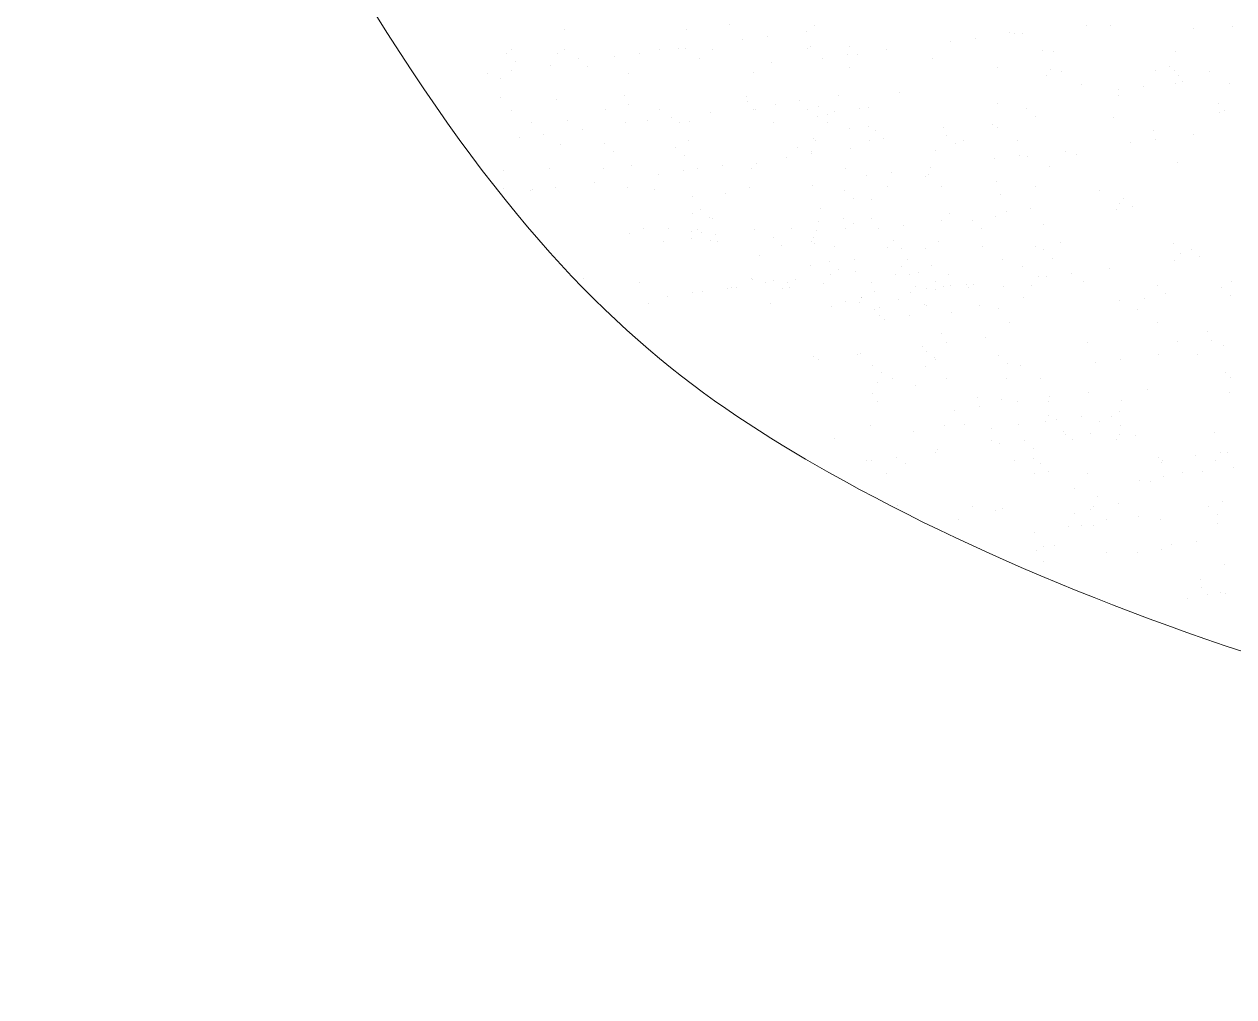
# Model space of a CAD drawing. Header units: millimetres. Extents: x -394 to 6212, y -2458 to 809.
# Drawn here: x 4769.61 to 4795.06, y -2274.2 to -2253.75 of the extents above; entities that cross this region are included whole.
import ezdxf

# ---------------------------------------------------------------- set-up
doc = ezdxf.new("R2010")
doc.units = ezdxf.units.MM
doc.layers.add('2', color=2, linetype='Continuous', lineweight=18, true_color=0xffff00)

msp = doc.modelspace()

# ---------------------------------------------------------------- linework, layer by layer
at = {"layer": '2'}
for p, q in [((4780.98093, -2253.85364), (4780.98093, -2253.85364)), ((4783.53902, -2253.86591), (4783.53902, -2253.86591)), ((4784.45933, -2253.76044), (4784.45933, -2253.76044)), ((4786.23992, -2253.76861), (4786.23992, -2253.76861)), ((4791.96423, -2253.7736), (4791.96423, -2253.7736)), ((4792.46951, -2253.78381), (4792.46951, -2253.78381)), ((4794.21261, -2253.83389), (4794.21261, -2253.83389)), ((4795.0276, -2253.79608), (4795.0276, -2253.79608)), ((4784.73167, -2254.07682), (4784.73167, -2254.07682)), ((4785.25218, -2254.00829), (4785.25218, -2254.00829)), ((4786.06516, -2253.90126), (4786.06516, -2253.90126)), ((4789.10563, -2254.11019), (4789.10563, -2254.11019)), ((4789.62613, -2254.04166), (4789.62613, -2254.04166)), ((4790.3365, -2253.91437), (4790.3365, -2253.91437)), ((4790.43912, -2253.93463), (4790.43912, -2253.93463)), ((4790.60595, -2253.95242), (4790.60595, -2253.95242)), ((4779.76444, -2254.37155), (4779.76444, -2254.37155)), ((4779.85824, -2254.2806), (4779.85824, -2254.2806)), ((4780.82978, -2254.35602), (4780.82978, -2254.35602)), ((4780.98435, -2254.28922), (4780.98435, -2254.28922)), ((4782.56041, -2254.36267), (4782.56041, -2254.36267)), ((4782.97238, -2254.27494), (4782.97238, -2254.27494)), ((4783.37339, -2254.25564), (4783.37339, -2254.25564)), ((4783.53067, -2254.25871), (4783.53067, -2254.25871)), ((4784.09849, -2254.28356), (4784.09849, -2254.28356)), ((4786.08652, -2254.26929), (4786.08652, -2254.26929)), ((4786.14826, -2254.22532), (4786.14826, -2254.22532)), ((4786.93436, -2254.39604), (4786.93436, -2254.39604)), ((4786.96575, -2254.21279), (4786.96575, -2254.21279)), ((4787.15007, -2254.38168), (4787.15007, -2254.38168)), ((4787.74735, -2254.28901), (4787.74735, -2254.28901)), ((4791.02619, -2254.30121), (4791.02619, -2254.30121)), ((4791.27197, -2254.31633), (4791.27197, -2254.31633)), ((4793.83006, -2254.3286), (4793.83006, -2254.3286)), ((4779.94876, -2254.54045), (4779.94876, -2254.54045)), ((4780.68162, -2254.61002), (4780.68162, -2254.61002)), ((4781.26889, -2254.46922), (4781.26889, -2254.46922)), ((4781.45321, -2254.63812), (4781.45321, -2254.63812)), ((4782.0399, -2254.4312), (4782.0399, -2254.4312)), ((4783.82487, -2254.45997), (4783.82487, -2254.45997)), ((4785.32932, -2254.55764), (4785.32932, -2254.55764)), ((4786.41385, -2254.46457), (4786.41385, -2254.46457)), ((4788.73092, -2254.47378), (4788.73092, -2254.47378)), ((4790.08874, -2254.65039), (4790.08874, -2254.65039)), ((4793.70349, -2254.64827), (4793.70349, -2254.64827)), ((4779.34812, -2254.78558), (4779.34812, -2254.78558)), ((4779.63223, -2254.88854), (4779.63223, -2254.88854)), ((4779.86863, -2254.71705), (4779.86863, -2254.71705)), ((4782.33313, -2254.79123), (4782.33313, -2254.79123)), ((4784.95072, -2254.75784), (4784.95072, -2254.75784)), ((4786.9746, -2254.65605), (4786.9746, -2254.65605)), ((4791.12081, -2254.81871), (4791.12081, -2254.81871)), ((4791.20648, -2254.71157), (4791.20648, -2254.71157)), ((4791.4279, -2254.73933), (4791.4279, -2254.73933)), ((4793.41593, -2254.72505), (4793.41593, -2254.72505)), ((4793.8217, -2254.7214), (4793.8217, -2254.7214)), ((4793.88781, -2254.81717), (4793.88781, -2254.81717)), ((4794.54204, -2254.73367), (4794.54204, -2254.73367)), ((4791.8496, -2255.00798), (4791.8496, -2255.00798)), ((4792.64196, -2255.12352), (4792.64196, -2255.12352)), ((4793.16247, -2255.05499), (4793.16247, -2255.05499)), ((4793.83763, -2254.9937), (4793.83763, -2254.9937)), ((4793.97545, -2254.94796), (4793.97545, -2254.94796)), ((4794.96374, -2255.00232), (4794.96374, -2255.00232)), ((4779.62388, -2255.28134), (4779.62388, -2255.28134)), ((4780.81875, -2255.33765), (4780.81875, -2255.33765)), ((4782.24147, -2255.24795), (4782.24147, -2255.24795)), ((4784.79956, -2255.26022), (4784.79956, -2255.26022)), ((4784.8202, -2255.37202), (4784.8202, -2255.37202)), ((4785.92991, -2255.35822), (4785.92991, -2255.35822)), ((4786.7429, -2255.25119), (4786.7429, -2255.25119)), ((4788.02006, -2255.17888), (4788.02006, -2255.17888)), ((4790.08311, -2255.41137), (4790.08311, -2255.41137)), ((4792.62416, -2255.25392), (4792.62416, -2255.25392)), ((4794.73711, -2255.41312), (4794.73711, -2255.41312)), ((4779.85218, -2255.55754), (4779.85218, -2255.55754)), ((4781.84021, -2255.54326), (4781.84021, -2255.54326)), ((4782.3232, -2255.43532), (4782.3232, -2255.43532)), ((4782.96632, -2255.55188), (4782.96632, -2255.55188)), ((4784.05112, -2255.60557), (4784.05112, -2255.60557)), ((4784.95435, -2255.5376), (4784.95435, -2255.5376)), ((4785.00452, -2255.54092), (4785.00452, -2255.54092)), ((4785.4094, -2255.42674), (4785.4094, -2255.42674)), ((4786.08046, -2255.54622), (4786.08046, -2255.54622)), ((4786.32465, -2255.46969), (4786.32465, -2255.46969)), ((4786.50897, -2255.63859), (4786.50897, -2255.63859)), ((4786.65812, -2255.58241), (4786.65812, -2255.58241)), ((4787.17863, -2255.51388), (4787.17863, -2255.51388)), ((4787.38222, -2255.50868), (4787.38222, -2255.50868)), ((4790.69736, -2255.52595), (4790.69736, -2255.52595)), ((4794.75779, -2255.61436), (4794.75779, -2255.61436)), ((4794.85632, -2255.55857), (4794.85632, -2255.55857)), ((4780.27387, -2255.82619), (4780.27387, -2255.82619)), ((4781.04393, -2255.78047), (4781.04393, -2255.78047)), ((4782.2619, -2255.81191), (4782.2619, -2255.81191)), ((4782.71763, -2255.78112), (4782.71763, -2255.78112)), ((4783.23814, -2255.7126), (4783.23814, -2255.7126)), ((4783.38802, -2255.82053), (4783.38802, -2255.82053)), ((4783.60202, -2255.79274), (4783.60202, -2255.79274)), ((4785.37605, -2255.80625), (4785.37605, -2255.80625)), ((4786.30291, -2255.69543), (4786.30291, -2255.69543)), ((4786.50216, -2255.81487), (4786.50216, -2255.81487)), ((4787.37387, -2255.90148), (4787.37387, -2255.90148)), ((4788.95657, -2255.9187), (4788.95657, -2255.9187)), ((4789.99146, -2255.86809), (4789.99146, -2255.86809)), ((4790.88168, -2255.69484), (4790.88168, -2255.69484)), ((4792.5325, -2255.71064), (4792.5325, -2255.71064)), ((4780.02586, -2256.1355), (4780.02586, -2256.1355)), ((4780.54637, -2256.06698), (4780.54637, -2256.06698)), ((4781.35935, -2255.95994), (4781.35935, -2255.95994)), ((4786.21125, -2256.15215), (4786.21125, -2256.15215)), ((4786.96854, -2255.93298), (4786.96854, -2255.93298)), ((4787.51094, -2255.99326), (4787.51094, -2255.99326)), ((4787.69525, -2256.16216), (4787.69525, -2256.16216)), ((4789.01538, -2256.09093), (4789.01538, -2256.09093)), ((4790.08268, -2255.92732), (4790.08268, -2255.92732)), ((4793.3677, -2255.97512), (4793.3677, -2255.97512)), ((4793.40673, -2256.17284), (4793.40673, -2256.17284)), ((4794.21972, -2256.06581), (4794.21972, -2256.06581)), ((4780.89277, -2256.28284), (4780.89277, -2256.28284)), ((4781.81407, -2256.2497), (4781.81407, -2256.2497)), ((4781.99839, -2256.41859), (4781.99839, -2256.41859)), ((4783.31852, -2256.34736), (4783.31852, -2256.34736)), ((4783.59366, -2256.18554), (4783.59366, -2256.18554)), ((4785.87451, -2256.33811), (4785.87451, -2256.33811)), ((4786.17632, -2256.434), (4786.17632, -2256.434)), ((4786.26412, -2256.19301), (4786.26412, -2256.19301)), ((4786.98716, -2256.36903), (4786.98716, -2256.36903)), ((4787.39023, -2256.20163), (4787.39023, -2256.20163)), ((4788.79391, -2256.40061), (4788.79391, -2256.40061)), ((4789.1997, -2256.25983), (4789.1997, -2256.25983)), ((4789.37826, -2256.18735), (4789.37826, -2256.18735)), ((4790.50437, -2256.19597), (4790.50437, -2256.19597)), ((4791.52794, -2256.42018), (4791.52794, -2256.42018)), ((4792.88622, -2256.24136), (4792.88622, -2256.24136)), ((4783.50284, -2256.51626), (4783.50284, -2256.51626)), ((4785.01371, -2256.68467), (4785.01371, -2256.68467)), ((4785.65367, -2256.54459), (4785.65367, -2256.54459)), ((4786.17418, -2256.47606), (4786.17418, -2256.47606)), ((4790.02762, -2256.57795), (4790.02762, -2256.57795)), ((4790.54813, -2256.50943), (4790.54813, -2256.50943)), ((4790.71496, -2256.52722), (4790.71496, -2256.52722)), ((4791.75167, -2256.49204), (4791.75167, -2256.49204)), ((4793.8847, -2256.64822), (4793.8847, -2256.64822)), ((4779.69523, -2256.81536), (4779.69523, -2256.81536)), ((4780.66587, -2256.78471), (4780.66587, -2256.78471)), ((4781.79198, -2256.79333), (4781.79198, -2256.79333)), ((4782.39612, -2256.71805), (4782.39612, -2256.71805)), ((4782.96189, -2256.89897), (4782.96189, -2256.89897)), ((4783.4824, -2256.83044), (4783.4824, -2256.83044)), ((4783.78001, -2256.77905), (4783.78001, -2256.77905)), ((4784.29539, -2256.72341), (4784.29539, -2256.72341)), ((4784.90612, -2256.78767), (4784.90612, -2256.78767)), ((4786.89415, -2256.77339), (4786.89415, -2256.77339)), ((4787.33585, -2256.93233), (4787.33585, -2256.93233)), ((4787.85636, -2256.86381), (4787.85636, -2256.86381)), ((4788.64276, -2256.90298), (4788.64276, -2256.90298)), ((4788.66934, -2256.75677), (4788.66934, -2256.75677)), ((4791.1838, -2256.74553), (4791.1838, -2256.74553)), ((4780.79063, -2257.18482), (4780.79063, -2257.18482)), ((4781.60361, -2257.07779), (4781.60361, -2257.07779)), ((4782.30446, -2257.17477), (4782.30446, -2257.17477)), ((4784.86255, -2257.18704), (4784.86255, -2257.18704)), ((4786.19358, -2257.1375), (4786.19358, -2257.1375)), ((4787.78222, -2257.16015), (4787.78222, -2257.16015)), ((4788.56524, -2256.95935), (4788.56524, -2256.95935)), ((4788.90834, -2257.16877), (4788.90834, -2257.16877)), ((4790.06969, -2257.05702), (4790.06969, -2257.05702)), ((4790.89637, -2257.15449), (4790.89637, -2257.15449)), ((4779.68687, -2257.20816), (4779.68687, -2257.20816)), ((4780.27012, -2257.25335), (4780.27012, -2257.25335)), ((4780.31239, -2257.22504), (4780.31239, -2257.22504)), ((4782.86838, -2257.21579), (4782.86838, -2257.21579)), ((4783.6766, -2257.37281), (4783.6766, -2257.37281)), ((4784.37283, -2257.31346), (4784.37283, -2257.31346)), ((4786.86983, -2257.25016), (4786.86983, -2257.25016)), ((4787.05415, -2257.41906), (4787.05415, -2257.41906)), ((4787.44521, -2257.4355), (4787.44521, -2257.4355)), ((4790.14611, -2257.33819), (4790.14611, -2257.33819)), ((4792.23553, -2257.24343), (4792.23553, -2257.24343)), ((4792.74699, -2257.40409), (4792.74699, -2257.40409)), ((4783.83584, -2257.65064), (4783.83584, -2257.65064)), ((4786.3659, -2257.62225), (4786.3659, -2257.62225)), ((4790.27189, -2257.6958), (4790.27189, -2257.6958)), ((4790.79239, -2257.62727), (4790.79239, -2257.62727)), ((4792.5955, -2257.63746), (4792.5955, -2257.63746)), ((4792.65722, -2257.51208), (4792.65722, -2257.51208)), ((4792.93131, -2257.57298), (4792.93131, -2257.57298)), ((4783.66501, -2257.71956), (4783.66501, -2257.71956)), ((4784.02016, -2257.81953), (4784.02016, -2257.81953)), ((4784.09722, -2257.83608), (4784.09722, -2257.83608)), ((4786.3314, -2257.89451), (4786.3314, -2257.89451)), ((4786.85191, -2257.82599), (4786.85191, -2257.82599)), ((4787.06356, -2257.9347), (4787.06356, -2257.9347)), ((4787.43686, -2257.8283), (4787.43686, -2257.8283)), ((4788.91361, -2257.87462), (4788.91361, -2257.87462)), ((4789.07251, -2257.73794), (4789.07251, -2257.73794)), ((4789.56057, -2257.8714), (4789.56057, -2257.8714)), ((4790.05445, -2257.79491), (4790.05445, -2257.79491)), ((4782.35512, -2258.15289), (4782.35512, -2258.15289)), ((4782.64784, -2258.04736), (4782.64784, -2258.04736)), ((4783.16811, -2258.04586), (4783.16811, -2258.04586)), ((4783.65666, -2258.11236), (4783.65666, -2258.11236)), ((4783.77395, -2258.05598), (4783.77395, -2258.05598)), ((4783.8637, -2258.12784), (4783.8637, -2258.12784)), ((4784.16013, -2258.18036), (4784.16013, -2258.18036)), ((4784.97312, -2258.07333), (4784.97312, -2258.07333)), ((4785.76198, -2258.0417), (4785.76198, -2258.0417)), ((4786.27425, -2258.07897), (4786.27425, -2258.07897)), ((4786.88809, -2258.05032), (4786.88809, -2258.05032)), ((4787.58011, -2258.05018), (4787.58011, -2258.05018)), ((4788.10062, -2257.98165), (4788.10062, -2257.98165)), ((4789.74489, -2258.0403), (4789.74489, -2258.0403)), ((4791.06501, -2257.96907), (4791.06501, -2257.96907)), ((4783.06953, -2258.31601), (4783.06953, -2258.31601)), ((4783.63963, -2258.24889), (4783.63963, -2258.24889)), ((4784.04802, -2258.29673), (4784.04802, -2258.29673)), ((4784.19564, -2258.32463), (4784.19564, -2258.32463)), ((4785.36815, -2258.2255), (4785.36815, -2258.2255)), ((4785.55247, -2258.3944), (4785.55247, -2258.3944)), ((4786.18367, -2258.31035), (4786.18367, -2258.31035)), ((4786.22183, -2258.229), (4786.22183, -2258.229)), ((4786.23932, -2258.36082), (4786.23932, -2258.36082)), ((4786.65005, -2258.42846), (4786.65005, -2258.42846)), ((4787.77616, -2258.43708), (4787.77616, -2258.43708)), ((4787.89114, -2258.30646), (4787.89114, -2258.30646)), ((4788.57034, -2258.47119), (4788.57034, -2258.47119)), ((4788.85691, -2258.32743), (4788.85691, -2258.32743)), ((4789.76419, -2258.4228), (4789.76419, -2258.4228)), ((4790.89031, -2258.43142), (4790.89031, -2258.43142)), ((4791.415, -2258.3397), (4791.415, -2258.3397)), ((4793.8013, -2258.37018), (4793.8013, -2258.37018)), ((4785.0767, -2258.61149), (4785.0767, -2258.61149)), ((4787.07175, -2258.69711), (4787.07175, -2258.69711)), ((4788.07546, -2258.47536), (4788.07546, -2258.47536)), ((4788.19786, -2258.70573), (4788.19786, -2258.70573)), ((4790.18589, -2258.69145), (4790.18589, -2258.69145)), ((4791.06119, -2258.48488), (4791.06119, -2258.48488)), ((4791.2468, -2258.67236), (4791.2468, -2258.67236)), ((4793.80822, -2258.70913), (4793.80822, -2258.70913)), ((4793.94769, -2258.57505), (4793.94769, -2258.57505)), ((4794.17533, -2258.47922), (4794.17533, -2258.47922)), ((4794.32873, -2258.6406), (4794.32873, -2258.6406)), ((4786.14766, -2258.81754), (4786.14766, -2258.81754)), ((4786.55444, -2258.74908), (4786.55444, -2258.74908)), ((4786.73876, -2258.91797), (4786.73876, -2258.91797)), ((4787.09617, -2258.94383), (4787.09617, -2258.94383)), ((4788.05889, -2258.84674), (4788.05889, -2258.84674)), ((4788.41918, -2258.97357), (4788.41918, -2258.97357)), ((4788.70575, -2258.82981), (4788.70575, -2258.82981)), ((4790.61487, -2258.83749), (4790.61487, -2258.83749)), ((4792.44994, -2258.88795), (4792.44994, -2258.88795)), ((4781.38085, -2259.09641), (4781.38085, -2259.09641)), ((4782.55184, -2259.17763), (4782.55184, -2259.17763)), ((4784.91801, -2259.09393), (4784.91801, -2259.09393)), ((4784.92555, -2259.11387), (4784.92555, -2259.11387)), ((4785.21738, -2259.19118), (4785.21738, -2259.19118)), ((4785.3823, -2259.13078), (4785.3823, -2259.13078)), ((4785.66598, -2259.17198), (4785.66598, -2259.17198)), ((4785.84169, -2259.11057), (4785.84169, -2259.11057)), ((4786.42246, -2259.1916), (4786.42246, -2259.1916)), ((4786.57566, -2259.01236), (4786.57566, -2259.01236)), ((4787.441, -2259.17489), (4787.441, -2259.17489)), ((4787.94034, -2259.00625), (4787.94034, -2259.00625)), ((4788.24321, -2259.01564), (4788.24321, -2259.01564)), ((4788.78013, -2259.16632), (4788.78013, -2259.16632)), ((4789.06645, -2259.01487), (4789.06645, -2259.01487)), ((4789.44274, -2259.2192), (4789.44274, -2259.2192)), ((4789.59134, -2259.22454), (4789.59134, -2259.22454)), ((4790.94962, -2259.04572), (4790.94962, -2259.04572)), ((4791.11645, -2259.06351), (4791.11645, -2259.06351)), ((4791.63696, -2258.99498), (4791.63696, -2258.99498)), ((4791.89427, -2259.16066), (4791.89427, -2259.16066)), ((4795.00841, -2259.155), (4795.00841, -2259.155)), ((4783.14992, -2259.46495), (4783.14992, -2259.46495)), ((4783.67043, -2259.39642), (4783.67043, -2259.39642)), ((4783.88389, -2259.36673), (4783.88389, -2259.36673)), ((4784.4044, -2259.29821), (4784.4044, -2259.29821)), ((4784.48341, -2259.28939), (4784.48341, -2259.28939)), ((4784.58764, -2259.28315), (4784.58764, -2259.28315)), ((4785.56662, -2259.29968), (4785.56662, -2259.29968)), ((4785.71375, -2259.29177), (4785.71375, -2259.29177)), ((4787.50821, -2259.36233), (4787.50821, -2259.36233)), ((4788.25785, -2259.4001), (4788.25785, -2259.4001)), ((4788.36204, -2259.2749), (4788.36204, -2259.2749)), ((4788.58903, -2259.31679), (4788.58903, -2259.31679)), ((4788.77835, -2259.33157), (4788.77835, -2259.33157)), ((4788.94545, -2259.27256), (4788.94545, -2259.27256)), ((4789.10953, -2259.24826), (4789.10953, -2259.24826)), ((4789.48815, -2259.28352), (4789.48815, -2259.28352)), ((4790.2091, -2259.26502), (4790.2091, -2259.26502)), ((4790.79517, -2259.24786), (4790.79517, -2259.24786)), ((4793.44419, -2259.25357), (4793.44419, -2259.25357)), ((4793.62851, -2259.42247), (4793.62851, -2259.42247)), ((4794.79662, -2259.28223), (4794.79662, -2259.28223)), ((4794.98094, -2259.45112), (4794.98094, -2259.45112)), ((4782.75473, -2259.61445), (4782.75473, -2259.61445)), ((4785.31282, -2259.62672), (4785.31282, -2259.62672)), ((4786.60182, -2259.67853), (4786.60182, -2259.67853)), ((4786.89957, -2259.57892), (4786.89957, -2259.57892)), ((4787.17667, -2259.6026), (4787.17667, -2259.6026)), ((4787.22164, -2259.50609), (4787.22164, -2259.50609)), ((4787.23075, -2259.49561), (4787.23075, -2259.49561)), ((4787.60875, -2259.71517), (4787.60875, -2259.71517)), ((4788.01371, -2259.52941), (4788.01371, -2259.52941)), ((4788.5513, -2259.64482), (4788.5513, -2259.64482)), ((4788.58985, -2259.66425), (4788.58985, -2259.66425)), ((4789.71596, -2259.67287), (4789.71596, -2259.67287)), ((4790.11744, -2259.72174), (4790.11744, -2259.72174)), ((4790.6313, -2259.49603), (4790.6313, -2259.49603)), ((4792.65849, -2259.56429), (4792.65849, -2259.56429)), ((4793.18939, -2259.50829), (4793.18939, -2259.50829)), ((4787.49985, -2259.75513), (4787.49985, -2259.75513)), ((4787.59837, -2259.87125), (4787.59837, -2259.87125)), ((4787.71099, -2259.94947), (4787.71099, -2259.94947)), ((4788.2315, -2259.88095), (4788.2315, -2259.88095)), ((4789.11319, -2259.81284), (4789.11319, -2259.81284)), ((4793.04316, -2259.74753), (4793.04316, -2259.74753)), ((4790.35071, -2260.02184), (4790.35071, -2260.02184)), ((4793.46485, -2260.01618), (4793.46485, -2260.01618)), ((4794.49849, -2260.21967), (4794.49849, -2260.21967)), ((4788.9199, -2260.25426), (4788.9199, -2260.25426)), ((4789.02262, -2260.44942), (4789.02262, -2260.44942)), ((4789.8356, -2260.34239), (4789.8356, -2260.34239)), ((4791.98349, -2260.43361), (4791.98349, -2260.43361)), ((4793.87624, -2260.42331), (4793.87624, -2260.42331)), ((4794.60108, -2260.40022), (4794.60108, -2260.40022)), ((4786.21065, -2260.74436), (4786.21065, -2260.74436)), ((4787.14383, -2260.69676), (4787.14383, -2260.69676)), ((4787.2026, -2260.67972), (4787.2026, -2260.67972)), ((4788.50211, -2260.51794), (4788.50211, -2260.51794)), ((4788.60407, -2260.62722), (4788.60407, -2260.62722)), ((4788.76874, -2260.75663), (4788.76874, -2260.75663)), ((4790.10852, -2260.72489), (4790.10852, -2260.72489)), ((4793.48073, -2260.69402), (4793.48073, -2260.69402)), ((4794.29793, -2260.69196), (4794.29793, -2260.69196)), ((4794.83901, -2260.5152), (4794.83901, -2260.5152)), ((4786.33084, -2260.8038), (4786.33084, -2260.8038)), ((4787.45768, -2260.93256), (4787.45768, -2260.93256)), ((4788.58379, -2260.94118), (4788.58379, -2260.94118)), ((4788.78839, -2260.79611), (4788.78839, -2260.79611)), ((4790.29284, -2260.89378), (4790.29284, -2260.89378)), ((4790.57182, -2260.9269), (4790.57182, -2260.9269)), ((4792.14723, -2260.86958), (4792.14723, -2260.86958)), ((4792.66774, -2260.80105), (4792.66774, -2260.80105)), ((4787.65011, -2261.07328), (4787.65011, -2261.07328)), ((4787.87938, -2261.20121), (4787.87938, -2261.20121)), ((4789.00549, -2261.20983), (4789.00549, -2261.20983)), ((4790.27209, -2261.19184), (4790.27209, -2261.19184)), ((4790.99352, -2261.19555), (4790.99352, -2261.19555)), ((4794.89457, -2261.0758), (4794.89457, -2261.0758)), ((4794.99653, -2261.18507), (4794.99653, -2261.18507)), ((4787.45961, -2261.50917), (4787.45961, -2261.50917)), ((4787.5712, -2261.28915), (4787.5712, -2261.28915)), ((4788.36103, -2261.35245), (4788.36103, -2261.35245)), ((4791.99553, -2261.49534), (4791.99553, -2261.49534)), ((4793.25238, -2261.43512), (4793.25238, -2261.43512)), ((4794.97625, -2261.49903), (4794.97625, -2261.49903)), ((4787.56285, -2261.68195), (4787.56285, -2261.68195)), ((4789.65838, -2261.59331), (4789.65838, -2261.59331)), ((4790.18044, -2261.64856), (4790.18044, -2261.64856)), ((4790.51333, -2261.69231), (4790.51333, -2261.69231)), ((4791.16283, -2261.69098), (4791.16283, -2261.69098)), ((4791.17239, -2261.58392), (4791.17239, -2261.58392)), ((4792.7019, -2261.66476), (4792.7019, -2261.66476)), ((4789.17984, -2261.86787), (4789.17984, -2261.86787)), ((4789.70035, -2261.79934), (4789.70035, -2261.79934)), ((4791.16403, -2261.97672), (4791.16403, -2261.97672)), ((4791.84527, -2261.99433), (4791.84527, -2261.99433)), ((4792.48769, -2262.00939), (4792.48769, -2262.00939)), ((4792.65825, -2261.8873), (4792.65825, -2261.8873)), ((4787.40945, -2262.18263), (4787.40945, -2262.18263)), ((4788.98289, -2262.18108), (4788.98289, -2262.18108)), ((4789.39748, -2262.16835), (4789.39748, -2262.16835)), ((4789.96648, -2262.24168), (4789.96648, -2262.24168)), ((4790.52359, -2262.17697), (4790.52359, -2262.17697)), ((4791.09844, -2262.10105), (4791.09844, -2262.10105)), ((4791.32476, -2262.06286), (4791.32476, -2262.06286)), ((4792.22455, -2262.10966), (4792.22455, -2262.10966)), ((4792.67201, -2262.17829), (4792.67201, -2262.17829)), ((4786.65225, -2262.47099), (4786.65225, -2262.47099)), ((4788.31862, -2262.31767), (4788.31862, -2262.31767)), ((4789.96649, -2262.50923), (4789.96649, -2262.50923)), ((4790.6537, -2262.50536), (4790.6537, -2262.50536)), ((4790.6537, -2262.50536), (4790.6537, -2262.50536)), ((4791.48641, -2262.30971), (4791.48641, -2262.30971)), ((4791.52014, -2262.3697), (4791.52014, -2262.3697)), ((4791.67073, -2262.47861), (4791.67073, -2262.47861)), ((4792.04649, -2262.36044), (4792.04649, -2262.36044)), ((4792.58408, -2262.47585), (4792.58408, -2262.47585)), ((4792.64625, -2262.37831), (4792.64625, -2262.37831)), ((4792.99086, -2262.40738), (4792.99086, -2262.40738)), ((4794.66408, -2262.32705), (4794.66408, -2262.32705)), ((4788.77491, -2262.7527), (4788.77491, -2262.7527)), ((4788.83174, -2262.68346), (4788.83174, -2262.68346)), ((4790.13319, -2262.57388), (4790.13319, -2262.57388)), ((4790.83802, -2262.67425), (4790.83802, -2262.67425)), ((4794.7813, -2262.7578), (4794.7813, -2262.7578)), ((4794.92802, -2262.7491), (4794.92802, -2262.7491)), ((4787.32947, -2262.93011), (4787.32947, -2262.93011)), ((4787.44142, -2262.92826), (4787.44142, -2262.92826)), ((4787.96193, -2262.85974), (4787.96193, -2262.85974)), ((4788.14805, -2262.99026), (4788.14805, -2262.99026)), ((4790.44361, -2262.92445), (4790.44361, -2262.92445)), ((4790.84894, -2262.89295), (4790.84894, -2262.89295)), ((4790.98601, -2262.98473), (4790.98601, -2262.98473)), ((4793.46653, -2262.85957), (4793.46653, -2262.85957)), ((4793.542, -2262.97548), (4793.542, -2262.97548)), ((4793.55775, -2262.91879), (4793.55775, -2262.91879)), ((4794.2608, -2262.82633), (4794.2608, -2262.82633)), ((4794.68387, -2262.92741), (4794.68387, -2262.92741)), ((4787.75117, -2263.19876), (4787.75117, -2263.19876)), ((4790.86531, -2263.1931), (4790.86531, -2263.1931)), ((4791.17033, -2263.15363), (4791.17033, -2263.15363)), ((4791.99142, -2263.20172), (4791.99142, -2263.20172)), ((4793.58974, -2263.26882), (4793.58974, -2263.26882)), ((4793.97945, -2263.18744), (4793.97945, -2263.18744)), ((4794.40272, -2263.16179), (4794.40272, -2263.16179)), ((4795.04645, -2263.07315), (4795.04645, -2263.07315)), ((4791.71095, -2263.51617), (4791.71095, -2263.51617)), ((4793.06923, -2263.33735), (4793.06923, -2263.33735)), ((4793.31538, -2263.36194), (4793.31538, -2263.36194)), ((4792.19675, -2263.67858), (4792.19675, -2263.67858)), ((4794.81873, -2263.79715), (4794.81873, -2263.79715)), ((4787.97989, -2263.86241), (4787.97989, -2263.86241)), ((4788.16421, -2264.03131), (4788.16421, -2264.03131)), ((4789.55974, -2263.88219), (4789.55974, -2263.88219)), ((4790.05524, -2263.97808), (4790.05524, -2263.97808)), ((4790.19506, -2263.93906), (4790.19506, -2263.93906)), ((4791.6995, -2264.03673), (4791.6995, -2264.03673)), ((4792.04032, -2263.95083), (4792.04032, -2263.95083)), ((4792.11783, -2263.89446), (4792.11783, -2263.89446)), ((4792.62771, -2263.83064), (4792.62771, -2263.83064)), ((4794.53732, -2263.88753), (4794.53732, -2263.88753)), ((4794.72164, -2264.05643), (4794.72164, -2264.05643)), ((4789.26927, -2264.1659), (4789.26927, -2264.1659)), ((4791.5903, -2264.31154), (4791.5903, -2264.31154)), ((4791.85791, -2264.29372), (4791.85791, -2264.29372)), ((4792.10948, -2264.28726), (4792.10948, -2264.28726)), ((4792.38341, -2264.16024), (4792.38341, -2264.16024)), ((4793.0494, -2264.09929), (4793.0494, -2264.09929)), ((4793.50952, -2264.16886), (4793.50952, -2264.16886)), ((4794.72707, -2264.25387), (4794.72707, -2264.25387)), ((4790.85689, -2264.44213), (4790.85689, -2264.44213)), ((4790.91194, -2264.81978), (4790.91194, -2264.81978)), ((4791.06504, -2264.73626), (4791.06504, -2264.73626)), ((4791.27859, -2264.71078), (4791.27859, -2264.71078)), ((4793.52953, -2264.78639), (4793.52953, -2264.78639)), ((4793.74696, -2264.68727), (4793.74696, -2264.68727)), ((4794.26747, -2264.61875), (4794.26747, -2264.61875)), ((4791.05519, -2265.04165), (4791.05519, -2265.04165)), ((4792.38868, -2264.86609), (4792.38868, -2264.86609)), ((4793.03564, -2264.86288), (4793.03564, -2264.86288)), ((4794.86357, -2265.11056), (4794.86357, -2265.11056)), ((4794.36538, -2265.4229), (4794.36538, -2265.4229)), ((4794.08995, -2265.82897), (4794.08995, -2265.82897)), ((4794.39066, -2265.60283), (4794.39066, -2265.60283)), ((4794.51173, -2265.73659), (4794.51173, -2265.73659)), ((4794.78708, -2265.69155), (4794.78708, -2265.69155)), ((4794.88172, -2265.72398), (4794.88172, -2265.72398))]:
    msp.add_line(p, q, dxfattribs=at)
msp.add_open_spline([(4769.60969, -2239.09753), (4777.4175, -2256.39801), (4786.07109, -2265.01876), (4813.35317, -2272.45293), (4873.1156, -2275.37176), (4927.29378, -2265.8987), (4982.83014, -2261.12349), (5033.0687, -2271.2269), (5054.77347, -2247.95205), (5058.63387, -2236.52227)], degree=3, knots=[2.1012099, 2.1012099, 2.1012099, 2.1012099, 38.63866485, 85.31157277, 139.19870969, 206.24166053, 252.06473455, 308.88312213, 343.05627831, 343.05627831, 343.05627831, 343.05627831], dxfattribs=at)

doc.saveas('drawing.dxf')
